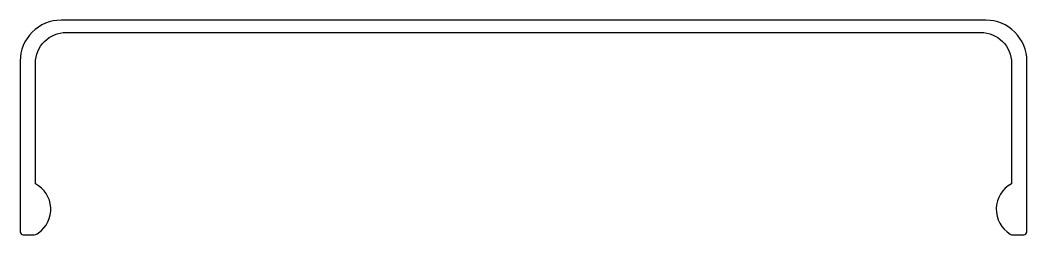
# Model space of a CAD drawing. Extents: x 178.5 to 277, y 250.3 to 271.3.
import ezdxf

# ---------------------------------------------------------------- set-up
doc = ezdxf.new("R2010")
doc.units = 0
doc.layers.add('ANA', color=220, linetype='CONTINUOUS')

msp = doc.modelspace()

# ---------------------------------------------------------------- linework, layer by layer
at = {"layer": 'ANA'}
msp.add_lwpolyline([(178.54, 267.32), (178.54, 250.62, 0.414214), (178.84, 250.32), (179.76, 250.32, 0.154347), (180.335, 250.502, 0.559057), (180.04, 255.32), (180.04, 267.12, -0.414214), (183.04, 270.12), (272.54, 270.12, -0.414214), (275.54, 267.12), (275.54, 255.32, 0.582743), (275.414, 250.391, 0.136106), (275.671, 250.32), (276.74, 250.32, 0.414214), (277.04, 250.62), (277.04, 267.32, 0.414214), (273.04, 271.32), (182.54, 271.32, 0.414214)], format="xyb", close=True, dxfattribs=at)

doc.saveas('drawing.dxf')
